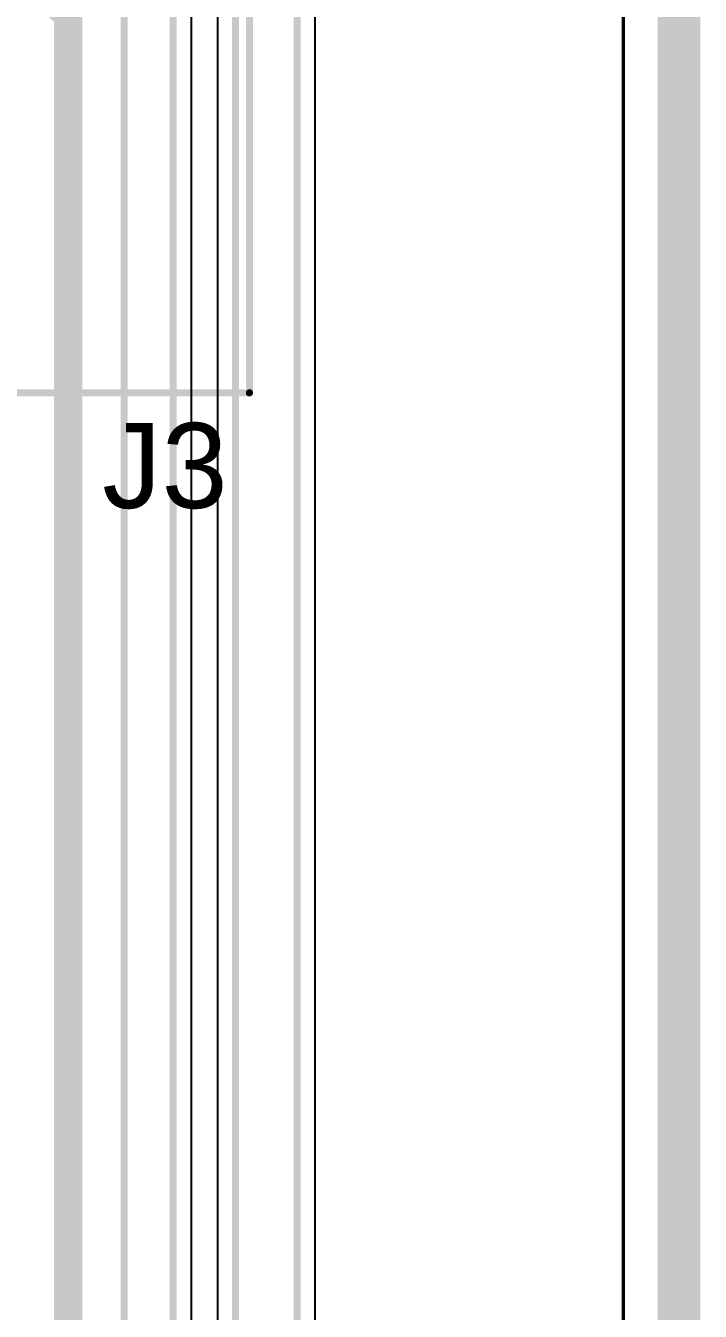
# Model space of a CAD drawing. Header units: millimetres. Extents: x -0.36 to 5.33, y -0.63 to 3.45.
# Drawn here: x 4.854 to 5.33, y 1.965 to 2.871 of the extents above; entities that cross this region are included whole.
import ezdxf

# ---------------------------------------------------------------- set-up
doc = ezdxf.new("R2010")
doc.units = ezdxf.units.MM
doc.header["$MEASUREMENT"] = 0
for name, color, linetype in [('BottomLayer', 5, 'Continuous'), ('Mechanical2', 216, 'Continuous'), ('TopLayer', 1, 'Continuous'), ('TopOverlay', 2, 'Continuous')]:
    doc.layers.add(name, color=color, linetype=linetype)
doc.styles.add('Arial', font='', dxfattribs={"height": 0.2})
doc.styles.get('Arial').set_extended_font_data('Arial')

# ---------------------------------------------------------------- blocks, each defined once
blk = doc.blocks.new('6437288_2_5')
at = {"layer": 'TopOverlay', "const_width": 0.005}
for points in [[(-0.75798, 0.3936), (-0.75798, -0.14764)], [(0.75787, 0.3937), (-0.75787, 0.3937)]]:
    blk.add_lwpolyline(points, dxfattribs=at)
at = {"layer": 'TopOverlay', "const_width": 0.0025}
for points in [[(-0.75923, 0.3936, 1), (-0.75673, 0.3936, 1)], [(-0.75912, 0.3937, 1), (-0.75662, 0.3937, 1)]]:
    blk.add_lwpolyline(points, format="xyb", close=True, dxfattribs=at)

msp = doc.modelspace()

# ---------------------------------------------------------------- linework, layer by layer
at = {"layer": 'BottomLayer'}
msp.add_line((5.275, 3.399), (5.275, -0.02), dxfattribs=at)
at = {"layer": 'Mechanical2', "const_width": 0.03}
msp.add_lwpolyline([(5.31496, 3.43331), (5.31496, -0.059)], dxfattribs=at)
at = {"layer": 'TopLayer'}
for p, q in [((5.276, 3.399), (5.276, -0.02)), ((4.9709, 1.56515), (4.9709, 2.93805)), ((4.98926, 2.93791), (4.98926, 0.65027)), ((5.05831, 0.65556), (5.05831, 2.93805))]:
    msp.add_line(p, q, dxfattribs=at)
for points, const_width in [([(4.72641, 3.03543), (4.884, 2.87784)], 0.02), ([(4.92347, 1.56047), (4.92347, 3.02746)], 0.005), ([(4.95816, 1.56515), (4.95816, 2.95615)], 0.005), ([(5.002, 0.64499), (5.002, 2.95645)], 0.005), ([(5.04557, 0.65556), (5.04557, 2.95615)], 0.005), ([(4.884, 2.87784), (4.884, 1.59315)], 0.02)]:
    msp.add_lwpolyline(points, dxfattribs=dict(at, const_width=const_width))
at = {"layer": 'TopLayer', "const_width": 0.01}
msp.add_lwpolyline([(4.879, 2.87784, 1), (4.889, 2.87784, 1)], format="xyb", close=True, dxfattribs=at)
msp.add_lwpolyline([(4.879, 2.87784, 1), (4.889, 2.87784, 1)], format="xyb", close=True, dxfattribs=at)

# ---------------------------------------------------------------- block references
at = {"rotation": 180}
msp.add_blockref('6437288_2_5', (4.25397, 3.00591), dxfattribs=at)

# ---------------------------------------------------------------- texts
at = {"layer": 'TopOverlay', "style": 'Arial'}
msp.add_text('J3', height=0.06, dxfattribs=at).set_placement((4.90802, 2.53101))

doc.saveas('drawing.dxf')
